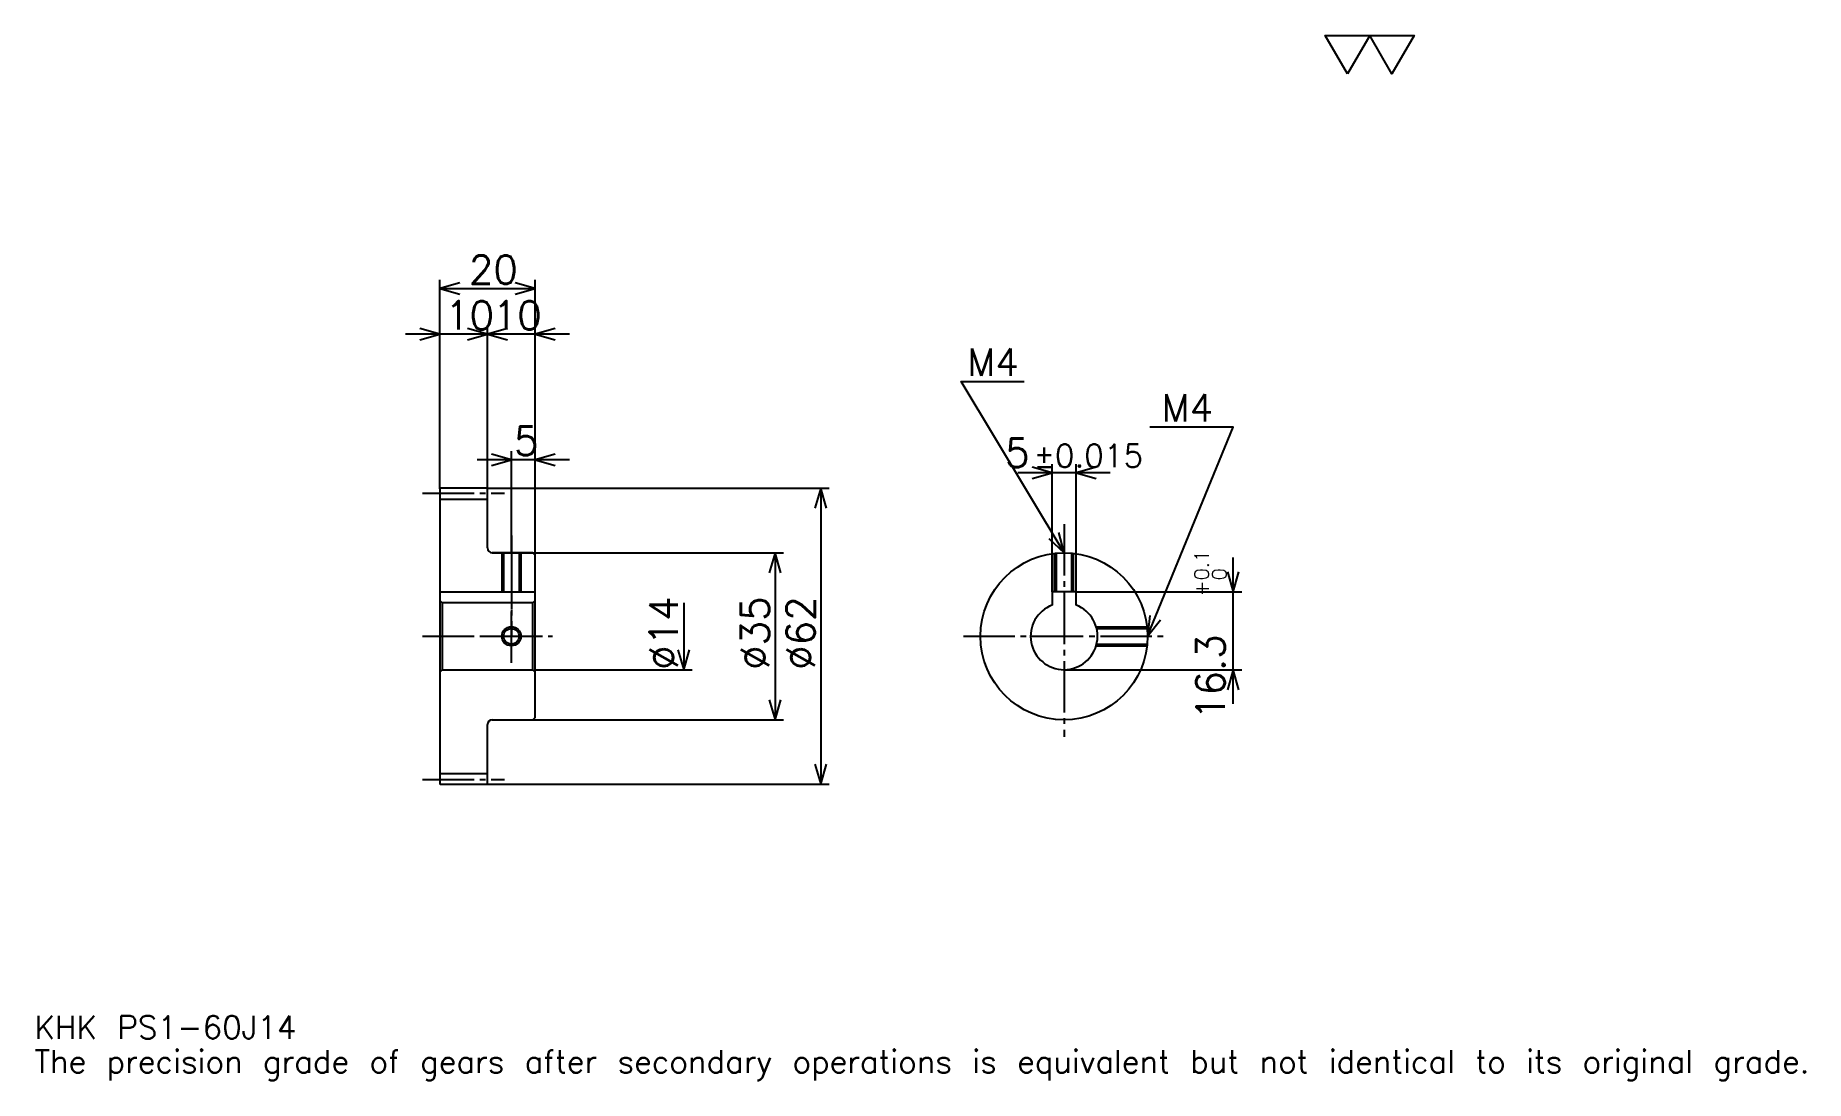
# Model space of a CAD drawing. Extents: x 12 to 383, y 4 to 223.
import ezdxf

# ---------------------------------------------------------------- set-up
doc = ezdxf.new("R2010")
doc.units = 0
doc.linetypes.add('DASHDOT', pattern=[14.347826, 10.76087, -1.195652, 1.195652, -1.195652])
doc.layers.get('0').update_dxf_attribs({"linetype": 'CONTINUOUS'})
doc.layers.add('DASHDOT', color=6, linetype='DASHDOT')
doc.styles.add('KANJI', font='TXT', dxfattribs={"bigfont": 'BIGFONT'})

msp = doc.modelspace()

# ---------------------------------------------------------------- linework, layer by layer
at = {"color": 5}
for p, q in [((96.847832, 128.445648), (96.847832, 172.08696)), ((116.847832, 128.445648), (116.847832, 172.08696)), ((96.847832, 170.293488), (116.847832, 170.293488)), ((114.021744, 160.728271), (89.67392, 160.728271)), ((124.021744, 160.728271), (99.67392, 160.728271)), ((106.847832, 128.445648), (106.847832, 162.521744)), ((124.021744, 134.42392), (104.67392, 134.42392)), ((111.847832, 128.445648), (111.847832, 136.217392)), ((225.108704, 106.745659), (225.108704, 133.478271)), ((230.108704, 106.745659), (230.108704, 133.478271)), ((237.282623, 131.684784), (217.934784, 131.684784)), ((96.847832, 128.345657), (96.847832, 128.445648)), ((106.747833, 128.445648), (116.847832, 128.445648)), ((106.847832, 128.345657), (106.847832, 128.445648)), ((111.847832, 114.945656), (111.847832, 128.445648)), ((111.847832, 114.945656), (111.847832, 128.445648)), ((116.847832, 128.445648), (178.42392, 128.445648)), ((116.847832, 114.445656), (116.847832, 128.445648)), ((176.630432, 128.445648), (176.630432, 66.445656)), ((107.847832, 114.945656), (116.847832, 114.945656)), ((116.847832, 114.945656), (168.858704, 114.945656)), ((167.065216, 114.945656), (167.065216, 79.945656)), ((263.043488, 83.271744), (263.043488, 113.919571)), ((147.934784, 104.445656), (147.934784, 90.445656)), ((230.108704, 106.745659), (264.836945, 106.745659)), ((116.847832, 90.445656), (149.728271, 90.445656)), ((227.608704, 90.445656), (264.836945, 90.445656)), ((107.847832, 79.945656), (116.847832, 79.945656)), ((116.847832, 79.945656), (168.858704, 79.945656)), ((106.747833, 66.445656), (116.847832, 66.445656)), ((116.847832, 66.445656), (178.42392, 66.445656))]:
    msp.add_line(p, q, dxfattribs=at)
at = {"color": 4}
for p, q in [((96.847832, 126.195656), (106.847832, 126.195656)), ((96.847832, 106.745659), (116.847832, 106.745659)), ((97.347832, 104.445656), (97.347832, 90.445656)), ((116.347832, 104.445656), (116.847832, 104.945656)), ((116.347832, 90.445656), (116.847832, 89.945656)), ((96.847832, 68.695656), (106.847832, 68.695656))]:
    msp.add_line(p, q, dxfattribs=at)
at = {"color": 7}
msp.add_lwpolyline([(286.956512, 215.217392), (282.293457, 223.300003), (300.945648, 223.300003), (296.282593, 215.217392), (291.619568, 223.300003), (286.956512, 215.217392)], dxfattribs=at)
at = {"color": 5}
for points in [[(101.032616, 171.489136), (96.847832, 170.293488), (101.032616, 169.097824)], [(112.663048, 169.097824), (116.847832, 170.293488), (112.663048, 171.489136)], [(92.663048, 159.532608), (96.847832, 160.728271), (92.663048, 161.92392)], [(102.663048, 159.532608), (106.847832, 160.728271), (102.663048, 161.92392)], [(111.032616, 161.92392), (106.847832, 160.728271), (111.032616, 159.532608)], [(121.032616, 161.92392), (116.847832, 160.728271), (121.032616, 159.532608)], [(227.608704, 114.945656), (206.08696, 150.815216), (219.239136, 150.815216)], [(245.108704, 97.445656), (263.043488, 141.25), (245.586945, 141.25)], [(107.663048, 133.228271), (111.847832, 134.42392), (107.663048, 135.619568)], [(121.032616, 135.619568), (116.847832, 134.42392), (121.032616, 133.228271)], [(220.92392, 130.489136), (225.108704, 131.684784), (220.92392, 132.880432)], [(234.293488, 132.880432), (230.108704, 131.684784), (234.293488, 130.489136)], [(177.826096, 124.260872), (176.630432, 128.445648), (175.434784, 124.260872)], [(224.430389, 117.918915), (227.608704, 114.945656), (226.480896, 119.149231)], [(168.26088, 110.760872), (167.065216, 114.945656), (165.869568, 110.760872)], [(261.847839, 110.930435), (263.043488, 106.745659), (264.239136, 110.930435)], [(245.587799, 101.771446), (245.108704, 97.445656), (247.800812, 100.865372)], [(146.739136, 94.63044), (147.934784, 90.445656), (149.130432, 94.63044)], [(264.239136, 86.260872), (263.043488, 90.445656), (261.847839, 86.260872)], [(165.869568, 84.13044), (167.065216, 79.945656), (168.26088, 84.13044)], [(175.434784, 70.63044), (176.630432, 66.445656), (177.826096, 70.63044)]]:
    msp.add_lwpolyline(points, dxfattribs=at)
at = {"color": 4}
for points in [[(106.847832, 115.945656), (106.847832, 128.345657), (106.747833, 128.445648), (96.94783, 128.445648), (96.847832, 128.345657), (96.847832, 89.945656)], [(107.847832, 79.945656), (116.347832, 79.945656), (116.847832, 80.445656), (116.847832, 114.445656), (116.347832, 114.945656), (107.847832, 114.945656)], [(109.847832, 114.945656), (109.847832, 106.745659)], [(110.227829, 114.945656), (110.227829, 106.745659)], [(113.467834, 114.945656), (113.467834, 106.745659)], [(113.847832, 114.945656), (113.847832, 106.745659)], [(225.608704, 106.745659), (225.608704, 114.830994)], [(225.988708, 106.745659), (225.988708, 114.870514)], [(229.228699, 106.745659), (229.228699, 114.870514)], [(229.608704, 106.745659), (229.608704, 114.830994)], [(96.847832, 89.945656), (97.347832, 90.445656), (116.347832, 90.445656), (116.347832, 104.445656), (97.347832, 104.445656), (96.847832, 104.945656)], [(230.108704, 103.984001), (230.108704, 106.745659), (225.108704, 106.745659), (225.108704, 103.984001)], [(234.316895, 99.445656), (244.994049, 99.445656)], [(234.418671, 99.065659), (245.033539, 99.065659)], [(234.316895, 95.445656), (244.994049, 95.445656)], [(234.418671, 95.825653), (245.033539, 95.825653)], [(96.847832, 89.945656), (96.847832, 66.545654), (96.94783, 66.445656), (106.747833, 66.445656), (106.847832, 66.545654), (106.847832, 78.945656)]]:
    msp.add_lwpolyline(points, dxfattribs=at)
for centre, radius in [((227.608704, 97.445656), 17.5), ((111.847832, 97.445656), 1.62)]:
    msp.add_circle(centre, radius, dxfattribs=at)
at = {"color": 7}
msp.add_circle((111.847832, 97.445656), 2, dxfattribs=at)
at = {"color": 4}
for centre, radius, start, end in [((107.847832, 115.945656), 1, 180, 270), ((227.608704, 97.445656), 7, 110.92483306, 69.07516694), ((107.847832, 78.945656), 1, 90, 180)]:
    msp.add_arc(centre, radius, start, end, dxfattribs=at)
at = {"layer": 'DASHDOT', "color": 7}
for p, q in [((93.260872, 127.445656), (110.434792, 127.445656)), ((227.608704, 120.92392), (227.608704, 76.358704)), ((111.847832, 114.945656), (111.847832, 97.445656)), ((93.260872, 97.445656), (120.434784, 97.445656)), ((206.521744, 97.445656), (248.695648, 97.445656)), ((93.260872, 67.445656), (110.434792, 67.445656))]:
    msp.add_line(p, q, dxfattribs=at)
for points in [[(111.847832, 118.532608), (111.847832, 103.158699)], [(111.847832, 91.858696), (111.847832, 103.032616)], [(106.26088, 97.445656), (117.434784, 97.445656)]]:
    msp.add_lwpolyline(points, dxfattribs=at)

# ---------------------------------------------------------------- texts
at = {"color": 7, "style": 'KANJI'}
for s, height, p in [('20', 5.978261, (102.96196, 171.25)), ('10', 5.978261, (97.96196, 161.684784)), ('10', 5.978261, (107.96196, 161.684784)), ('M4', 5.739131, (207.282623, 152.010864)), ('M4', 5.739131, (247.978271, 142.445648)), ('5', 5.978261, (112.4049, 135.380432)), ('5', 5.978261, (215.268372, 132.880432)), ('%%p0.015', 4.782609, (221.186127, 132.880432)), ('KHK PS1-60J14', 4.782609, (11.956522, 13.152174)), ('The precision grade of gears after secondary operations is equivalent but not identical to its original grade.', 4.782609, (11.956522, 5.978261))]:
    msp.add_text(s, height=height, dxfattribs=at).set_placement(p)
for s, height, p in [('0.1', 2.98913, (257.902161, 109.1436)), ('0', 2.98913, (261.608704, 109.1436)), ('+', 2.98913, (257.902161, 105.795769)), ('%%c14', 5.978261, (146.739136, 90.421196)), ('%%c35', 5.978261, (165.869568, 90.421204)), ('%%c62', 5.978261, (175.434784, 90.421204)), ('16.3', 5.978261, (261.25, 79.919495))]:
    msp.add_text(s, height=height, rotation=90, dxfattribs=at).set_placement(p)

doc.saveas('drawing.dxf')
